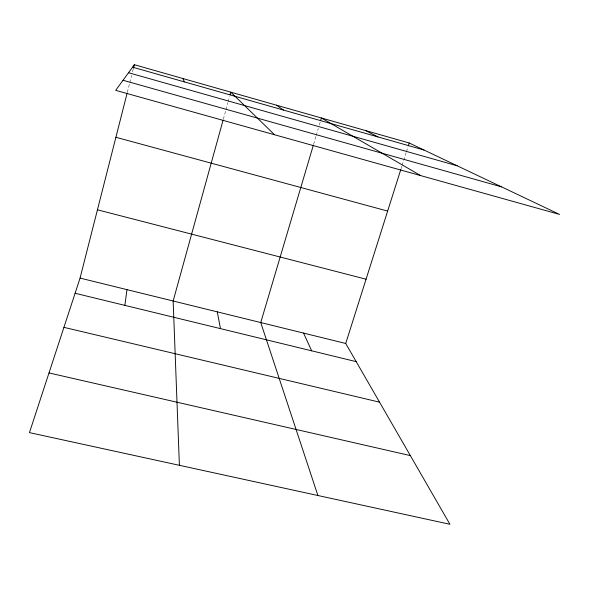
<?xml version="1.0" encoding="UTF-8"?>
<svg xmlns="http://www.w3.org/2000/svg" width="589" height="589" viewBox="0 0 589 589"><rect width="100%" height="100%" fill="white"/><g stroke="black" fill="none" stroke-linecap="round" stroke-linejoin="round"><path stroke-width="0.44" stroke-dasharray="2.94 2.21" d="M127.327 92.355L129.602 83.439M129.823 82.548L131.642 75.414M132.547 71.843L133.232 69.171M223.341 119.214L225.749 110.496M225.985 109.62L227.914 102.648M228.157 101.772L229.6 96.537M313.62 144.246L315.962 136.368M316.219 135.492L318.296 128.49M319.334 124.993L320.372 121.489M401.065 168.712L401.875 166.142M402.147 165.288L406.219 152.426M406.491 151.572L408.118 146.425"/><path stroke-width="0.88" d="M124.853 305.367L126.981 289.641M80.067 278.096L345.721 343.468L449.93 524.291L29.45 432.62L80.067 278.096L127.106 93.246M133.46 68.28L134.366 64.709L409.208 142.994L559.55 214.425L115.68 90.338L134.366 64.709M223.098 120.09L173.151 301.001L179.402 465.31M230.078 94.8L230.8 92.178L274.526 134.741M313.363 145.122L260.736 322.551L317.898 495.504M320.63 120.612L321.41 117.991L420.686 175.603M345.721 343.468L400.792 169.573M408.391 145.571L409.208 142.994M49.005 372.933L410.349 455.599M63.936 327.351L379.552 402.169M75.097 293.263L356.205 361.653M97.443 209.802L366.071 279.215M115.9 137.281L387.643 211.083M123.027 80.259L501.534 186.86M132.577 67.161L423.984 150.018M128.527 72.719L457.182 165.789M365.651 130.589L377.917 136.92M276.469 105.188L283.456 110.062M303.549 333.087L311.677 350.823M182.988 78.558L184.254 81.856M217.282 311.861L220.477 328.633"/></g></svg>
